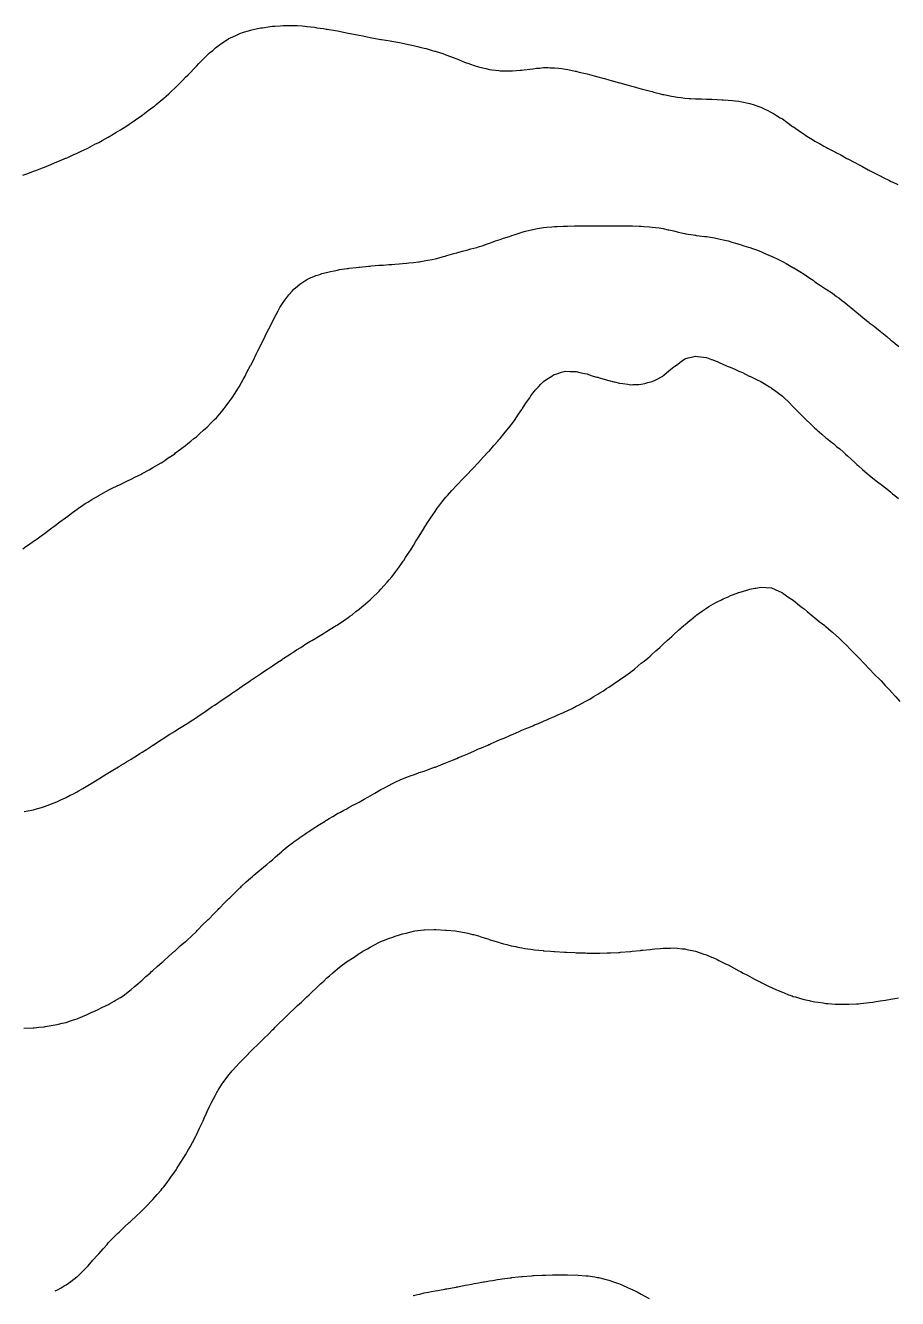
# Model space of a CAD drawing. Extents: x -717078 to -715000, y -984629 to -984000.
# Drawn here: x -715168.3 to -715087.9, y -984489.5 to -984372.2 of the extents above; entities that cross this region are included whole.
import ezdxf

# ---------------------------------------------------------------- set-up
doc = ezdxf.new("R2010")
doc.units = 0
doc.layers.add('buffer_B2_0_1_clip', color=7, linetype='Continuous')

msp = doc.modelspace()

# ---------------------------------------------------------------- linework, layer by layer
at = {"layer": 'buffer_B2_0_1_clip'}
for points in [[(-715168.5, -984386.01), (-715168.13, -984385.87), (-715167.72, -984385.72), (-715167.5, -984385.64), (-715167.4, -984385.6), (-715167.14, -984385.5), (-715166.68, -984385.32), (-715166.5, -984385.25), (-715166.07, -984385.07), (-715165.97, -984385.03), (-715165.5, -984384.84), (-715165.26, -984384.74), (-715164.68, -984384.5), (-715164.56, -984384.44), (-715164.5, -984384.42), (-715164.36, -984384.36), (-715163.87, -984384.13), (-715163.5, -984383.97), (-715163.18, -984383.82), (-715162.5, -984383.5), (-715162.5, -984383.5), (-715162.5, -984383.5), (-715162.5, -984383.5), (-715161.85, -984383.15), (-715161.5, -984382.98), (-715161.19, -984382.81), (-715160.63, -984382.5), (-715160.55, -984382.45), (-715160.5, -984382.43), (-715160.31, -984382.31), (-715159.93, -984382.07), (-715159.5, -984381.82), (-715159.31, -984381.69), (-715159, -984381.5), (-715158.7, -984381.3), (-715158.5, -984381.17), (-715158.11, -984380.89), (-715157.53, -984380.5), (-715157.51, -984380.49), (-715157.5, -984380.48), (-715157.42, -984380.42), (-715156.95, -984380.05), (-715156.5, -984379.73), (-715156.37, -984379.63), (-715156.21, -984379.5), (-715155.83, -984379.17), (-715155.5, -984378.9), (-715155.29, -984378.71), (-715155.04, -984378.5), (-715154.76, -984378.24), (-715154.5, -984377.99), (-715154.25, -984377.75), (-715153.99, -984377.5), (-715153.76, -984377.24), (-715153.5, -984376.98), (-715153.26, -984376.74), (-715153.02, -984376.5), (-715152.78, -984376.22), (-715152.5, -984375.94), (-715152.29, -984375.71), (-715152.06, -984375.5), (-715151.79, -984375.21), (-715151.5, -984374.93), (-715151.28, -984374.72), (-715151, -984374.5), (-715150.74, -984374.26), (-715150.5, -984374.07), (-715150.17, -984373.83), (-715149.63, -984373.5), (-715149.55, -984373.45), (-715149.5, -984373.42), (-715149.35, -984373.35), (-715148.88, -984373.12), (-715148.5, -984372.95), (-715148.17, -984372.83), (-715147.7, -984372.7), (-715147.5, -984372.63), (-715147.39, -984372.61), (-715146.88, -984372.5), (-715146.57, -984372.43), (-715146.5, -984372.42), (-715146.41, -984372.41), (-715145.7, -984372.3), (-715145.5, -984372.28), (-715145.26, -984372.26), (-715144.77, -984372.23), (-715144.5, -984372.21), (-715144.21, -984372.21), (-715143.8, -984372.2), (-715143.5, -984372.21), (-715143.22, -984372.22), (-715142.75, -984372.25), (-715142.5, -984372.27), (-715142.29, -984372.29), (-715141.63, -984372.37), (-715141.5, -984372.39), (-715141.41, -984372.41), (-715140.78, -984372.5), (-715140.54, -984372.54), (-715140.5, -984372.54), (-715140.45, -984372.55), (-715139.68, -984372.68), (-715139.5, -984372.71), (-715138.5, -984372.9), (-715138, -984373), (-715138, -984373), (-715137.5, -984373.1), (-715137.17, -984373.17), (-715136.75, -984373.25), (-715136.5, -984373.3), (-715136.33, -984373.33), (-715135.51, -984373.49), (-715135.5, -984373.49), (-715135.49, -984373.49), (-715135.43, -984373.5), (-715134.63, -984373.63), (-715134.5, -984373.65), (-715134.31, -984373.69), (-715133.78, -984373.78), (-715133.5, -984373.83), (-715133.08, -984373.92), (-715132.95, -984373.95), (-715132.5, -984374.04), (-715132.13, -984374.13), (-715131.78, -984374.22), (-715131.5, -984374.29), (-715131.33, -984374.33), (-715130.76, -984374.5), (-715130.56, -984374.56), (-715130.5, -984374.57), (-715130.4, -984374.6), (-715129.8, -984374.8), (-715129.5, -984374.9), (-715129.07, -984375.07), (-715128.84, -984375.16), (-715128.5, -984375.29), (-715128.35, -984375.35), (-715128.01, -984375.5), (-715127.64, -984375.64), (-715127.5, -984375.68), (-715127.23, -984375.77), (-715126.89, -984375.89), (-715126.5, -984376.01), (-715126.11, -984376.11), (-715125.82, -984376.18), (-715125.5, -984376.25), (-715125.28, -984376.28), (-715124.64, -984376.36), (-715124.5, -984376.38), (-715124.38, -984376.38), (-715123.61, -984376.39), (-715123.5, -984376.39), (-715123.38, -984376.38), (-715122.67, -984376.33), (-715122.5, -984376.32), (-715122.29, -984376.29), (-715121.77, -984376.23), (-715121.5, -984376.19), (-715121.15, -984376.15), (-715120.87, -984376.13), (-715120.5, -984376.09), (-715120.09, -984376.09), (-715119.9, -984376.1), (-715119.5, -984376.1), (-715119.14, -984376.14), (-715118.82, -984376.18), (-715118.5, -984376.22), (-715118.27, -984376.27), (-715117.59, -984376.41), (-715117.5, -984376.43), (-715117.44, -984376.44), (-715117.22, -984376.5), (-715116.63, -984376.63), (-715116.5, -984376.66), (-715116.28, -984376.72), (-715115.84, -984376.84), (-715115.5, -984376.93), (-715115.06, -984377.06), (-715114.9, -984377.1), (-715114.5, -984377.21), (-715114.27, -984377.27), (-715113.51, -984377.49), (-715113.5, -984377.49), (-715113.49, -984377.49), (-715113.47, -984377.5), (-715112.71, -984377.71), (-715112.5, -984377.76), (-715112.13, -984377.87), (-715111.93, -984377.93), (-715111.5, -984378.04), (-715111.14, -984378.14), (-715110.77, -984378.23), (-715110.5, -984378.3), (-715110.35, -984378.35), (-715109.74, -984378.5), (-715109.55, -984378.55), (-715109.5, -984378.56), (-715109.43, -984378.57), (-715108.72, -984378.72), (-715108.5, -984378.76), (-715108.2, -984378.8), (-715107.84, -984378.84), (-715107.5, -984378.89), (-715107.08, -984378.92), (-715106.93, -984378.93), (-715106.5, -984378.96), (-715106.03, -984378.97), (-715105.97, -984378.97), (-715105.5, -984378.99), (-715105.01, -984379.01), (-715104.99, -984379.01), (-715104.5, -984379.02), (-715104.05, -984379.05), (-715103.95, -984379.05), (-715103.5, -984379.08), (-715103.11, -984379.11), (-715102.85, -984379.15), (-715102.5, -984379.18), (-715102.23, -984379.23), (-715101.64, -984379.36), (-715101.5, -984379.39), (-715101.42, -984379.42), (-715101.18, -984379.5), (-715100.67, -984379.67), (-715100.5, -984379.73), (-715100.06, -984379.94), (-715099.98, -984379.98), (-715099.5, -984380.22), (-715099.32, -984380.32), (-715099.04, -984380.5), (-715098.7, -984380.7), (-715098.5, -984380.82), (-715098.1, -984381.1), (-715097.56, -984381.5), (-715097.52, -984381.52), (-715097.5, -984381.54), (-715097.38, -984381.62), (-715096.93, -984381.93), (-715096.5, -984382.23), (-715096.34, -984382.34), (-715096.09, -984382.5), (-715095.72, -984382.72), (-715095.5, -984382.85), (-715095.08, -984383.08), (-715094.69, -984383.31), (-715094.5, -984383.42), (-715094.45, -984383.45), (-715094.35, -984383.5), (-715093.79, -984383.79), (-715093.5, -984383.94), (-715093.13, -984384.13), (-715092.55, -984384.45), (-715092.5, -984384.48), (-715092.49, -984384.49), (-715092.46, -984384.5), (-715091.82, -984384.82), (-715091.5, -984385), (-715091.17, -984385.17), (-715090.59, -984385.5), (-715090.53, -984385.53), (-715090.5, -984385.55), (-715090.4, -984385.6), (-715089.87, -984385.87), (-715089.5, -984386.07), (-715089.21, -984386.21), (-715088.64, -984386.5), (-715088.54, -984386.54), (-715088.5, -984386.57), (-715088.38, -984386.62), (-715087.85, -984386.85)], [(-715168.5, -984420.41), (-715168.21, -984420.21), (-715167.96, -984420.04), (-715167.5, -984419.72), (-715167.37, -984419.63), (-715167.18, -984419.5), (-715166.79, -984419.21), (-715166.5, -984419), (-715166.22, -984418.78), (-715165.82, -984418.5), (-715165.64, -984418.36), (-715165.5, -984418.26), (-715165.07, -984417.93), (-715164.56, -984417.56), (-715164.5, -984417.52), (-715164.49, -984417.51), (-715164.48, -984417.5), (-715163.92, -984417.08), (-715163.5, -984416.78), (-715163.34, -984416.66), (-715163.08, -984416.5), (-715162.74, -984416.26), (-715162.5, -984416.11), (-715162.13, -984415.87), (-715161.53, -984415.53), (-715161.49, -984415.51), (-715161.48, -984415.5), (-715160.85, -984415.15), (-715160.5, -984414.97), (-715160.19, -984414.81), (-715159.53, -984414.5), (-715159.51, -984414.49), (-715159.5, -984414.48), (-715159.47, -984414.47), (-715158.85, -984414.15), (-715158.5, -984413.99), (-715158.18, -984413.82), (-715157.51, -984413.5), (-715157.5, -984413.5), (-715157.5, -984413.5), (-715157.49, -984413.49), (-715156.86, -984413.14), (-715156.5, -984412.94), (-715156.23, -984412.77), (-715155.76, -984412.5), (-715155.6, -984412.4), (-715155.5, -984412.34), (-715155.01, -984411.99), (-715154.97, -984411.97), (-715154.5, -984411.66), (-715154.41, -984411.59), (-715154.29, -984411.5), (-715153.84, -984411.16), (-715153.5, -984410.91), (-715153.28, -984410.72), (-715153, -984410.5), (-715152.73, -984410.27), (-715152.5, -984410.1), (-715152.19, -984409.81), (-715151.84, -984409.5), (-715151.66, -984409.34), (-715151.5, -984409.2), (-715151.16, -984408.84), (-715150.82, -984408.5), (-715150.66, -984408.34), (-715150.5, -984408.17), (-715150.2, -984407.8), (-715149.95, -984407.5), (-715149.76, -984407.24), (-715149.5, -984406.92), (-715149.33, -984406.67), (-715149.21, -984406.5), (-715148.93, -984406.07), (-715148.69, -984405.69), (-715148.57, -984405.5), (-715148.54, -984405.46), (-715148.5, -984405.38), (-715148.19, -984404.81), (-715148.01, -984404.5), (-715147.84, -984404.16), (-715147.5, -984403.54), (-715147.49, -984403.51), (-715147.48, -984403.5), (-715147.46, -984403.46), (-715147.16, -984402.84), (-715146.99, -984402.5), (-715146.83, -984402.17), (-715146.5, -984401.53), (-715146.49, -984401.51), (-715146.49, -984401.5), (-715146.48, -984401.48), (-715146.17, -984400.83), (-715146, -984400.5), (-715145.84, -984400.16), (-715145.5, -984399.51), (-715145.5, -984399.5), (-715145.5, -984399.5), (-715145.49, -984399.49), (-715145.16, -984398.84), (-715144.96, -984398.5), (-715144.8, -984398.2), (-715144.5, -984397.73), (-715144.41, -984397.59), (-715144.35, -984397.5), (-715143.98, -984397.02), (-715143.68, -984396.68), (-715143.52, -984396.5), (-715143.51, -984396.49), (-715143.5, -984396.48), (-715143.38, -984396.38), (-715142.96, -984396.04), (-715142.5, -984395.72), (-715142.36, -984395.64), (-715142.08, -984395.5), (-715141.68, -984395.32), (-715141.5, -984395.25), (-715141.14, -984395.14), (-715140.93, -984395.07), (-715140.5, -984394.95), (-715140.13, -984394.87), (-715139.81, -984394.81), (-715139.5, -984394.74), (-715139.3, -984394.7), (-715138.61, -984394.61), (-715138.5, -984394.59), (-715138.42, -984394.58), (-715137.78, -984394.5), (-715137.53, -984394.47), (-715137.5, -984394.47), (-715137.47, -984394.47), (-715136.62, -984394.38), (-715136.5, -984394.37), (-715136.36, -984394.36), (-715135.7, -984394.3), (-715135.5, -984394.29), (-715135.28, -984394.28), (-715134.77, -984394.23), (-715134.5, -984394.22), (-715134.2, -984394.2), (-715133.83, -984394.17), (-715133.5, -984394.15), (-715133.11, -984394.11), (-715132.92, -984394.08), (-715132.5, -984394.05), (-715132.02, -984393.98), (-715131.97, -984393.97), (-715131.5, -984393.9), (-715131.17, -984393.83), (-715130.76, -984393.76), (-715130.5, -984393.71), (-715130.34, -984393.66), (-715129.73, -984393.5), (-715129.55, -984393.45), (-715129.5, -984393.43), (-715129.41, -984393.41), (-715128.78, -984393.22), (-715128.5, -984393.14), (-715128.01, -984393.01), (-715127.99, -984393.01), (-715127.5, -984392.88), (-715127.21, -984392.79), (-715126.65, -984392.65), (-715126.5, -984392.61), (-715126.42, -984392.58), (-715126.17, -984392.5), (-715125.67, -984392.33), (-715125.5, -984392.26), (-715125.14, -984392.14), (-715124.94, -984392.06), (-715124.5, -984391.92), (-715124.19, -984391.81), (-715123.64, -984391.64), (-715123.5, -984391.59), (-715123.43, -984391.57), (-715123.21, -984391.5), (-715122.68, -984391.32), (-715122.5, -984391.25), (-715122.16, -984391.16), (-715121.91, -984391.09), (-715121.5, -984390.99), (-715121.08, -984390.92), (-715120.89, -984390.89), (-715120.5, -984390.82), (-715120.2, -984390.8), (-715119.76, -984390.76), (-715119.5, -984390.74), (-715119.27, -984390.73), (-715118.7, -984390.7), (-715118.5, -984390.69), (-715118.31, -984390.69), (-715117.67, -984390.67), (-715117.5, -984390.67), (-715117.34, -984390.66), (-715116.66, -984390.66), (-715116.5, -984390.65), (-715116.35, -984390.65), (-715115.65, -984390.65), (-715115.5, -984390.65), (-715115.35, -984390.65), (-715114.65, -984390.65), (-715114.5, -984390.65), (-715114.35, -984390.65), (-715113.65, -984390.65), (-715113.5, -984390.66), (-715113.34, -984390.66), (-715112.67, -984390.67), (-715112.5, -984390.67), (-715112.32, -984390.68), (-715111.7, -984390.7), (-715111.5, -984390.71), (-715111.28, -984390.72), (-715110.76, -984390.76), (-715110.5, -984390.78), (-715110.18, -984390.82), (-715109.86, -984390.86), (-715109.5, -984390.91), (-715109.02, -984391.02), (-715108.97, -984391.03), (-715108.5, -984391.13), (-715108.21, -984391.21), (-715107.67, -984391.33), (-715107.5, -984391.37), (-715107.39, -984391.39), (-715106.72, -984391.5), (-715106.53, -984391.53), (-715106.5, -984391.53), (-715106.46, -984391.54), (-715105.64, -984391.64), (-715105.5, -984391.66), (-715105.31, -984391.69), (-715104.77, -984391.77), (-715104.5, -984391.82), (-715104.09, -984391.91), (-715103.95, -984391.95), (-715103.5, -984392.05), (-715103.16, -984392.16), (-715102.7, -984392.3), (-715102.5, -984392.36), (-715102.39, -984392.39), (-715102.04, -984392.5), (-715101.62, -984392.62), (-715101.5, -984392.66), (-715101.25, -984392.75), (-715100.88, -984392.88), (-715100.5, -984393.02), (-715100.17, -984393.17), (-715099.55, -984393.45), (-715099.5, -984393.47), (-715099.48, -984393.48), (-715099.44, -984393.5), (-715098.8, -984393.8), (-715098.5, -984393.96), (-715098.15, -984394.15), (-715097.53, -984394.5), (-715097.51, -984394.51), (-715097.5, -984394.52), (-715097.46, -984394.54), (-715096.88, -984394.88), (-715096.5, -984395.12), (-715096.27, -984395.27), (-715095.96, -984395.5), (-715095.68, -984395.68), (-715095.5, -984395.81), (-715095.09, -984396.09), (-715094.54, -984396.46), (-715094.5, -984396.49), (-715094.49, -984396.49), (-715094.48, -984396.5), (-715093.88, -984396.88), (-715093.5, -984397.16), (-715093.3, -984397.3), (-715093.05, -984397.5), (-715092.74, -984397.74), (-715092.5, -984397.94), (-715092.19, -984398.19), (-715091.84, -984398.5), (-715091.65, -984398.65), (-715091.5, -984398.78), (-715091.1, -984399.1), (-715090.61, -984399.5), (-715090.55, -984399.55), (-715090.5, -984399.59), (-715090.15, -984399.85), (-715089.98, -984399.98), (-715089.5, -984400.37), (-715089.43, -984400.43), (-715089.34, -984400.5), (-715088.87, -984400.87), (-715088.5, -984401.19), (-715088.33, -984401.33), (-715088.11, -984401.5), (-715087.77, -984401.77)], [(-715168.37, -984444.63), (-715167.69, -984444.5), (-715167.53, -984444.47), (-715167.5, -984444.46), (-715167.45, -984444.45), (-715166.76, -984444.24), (-715166.5, -984444.16), (-715166.02, -984443.98), (-715165.95, -984443.95), (-715165.5, -984443.78), (-715165.31, -984443.69), (-715164.87, -984443.5), (-715164.62, -984443.38), (-715164.5, -984443.32), (-715164.13, -984443.13), (-715163.96, -984443.04), (-715163.5, -984442.8), (-715163.3, -984442.7), (-715162.95, -984442.5), (-715162.67, -984442.33), (-715162.5, -984442.24), (-715162.04, -984441.96), (-715161.81, -984441.81), (-715161.5, -984441.62), (-715161.42, -984441.58), (-715161.3, -984441.5), (-715160.81, -984441.19), (-715160.5, -984440.99), (-715160.2, -984440.8), (-715159.68, -984440.5), (-715159.57, -984440.43), (-715159.5, -984440.39), (-715159.22, -984440.22), (-715158.95, -984440.05), (-715158.5, -984439.79), (-715158.32, -984439.68), (-715158.03, -984439.5), (-715157.71, -984439.29), (-715157.5, -984439.17), (-715157.1, -984438.9), (-715156.55, -984438.55), (-715156.5, -984438.52), (-715156.49, -984438.51), (-715156.47, -984438.5), (-715155.89, -984438.11), (-715155.5, -984437.86), (-715155.28, -984437.72), (-715154.94, -984437.5), (-715154.67, -984437.33), (-715154.5, -984437.23), (-715154.06, -984436.94), (-715153.76, -984436.76), (-715153.5, -984436.6), (-715153.44, -984436.56), (-715153.35, -984436.5), (-715152.83, -984436.17), (-715152.5, -984435.96), (-715152.23, -984435.77), (-715151.82, -984435.5), (-715151.63, -984435.37), (-715151.5, -984435.28), (-715151.04, -984434.96), (-715150.82, -984434.82), (-715150.5, -984434.61), (-715150.44, -984434.56), (-715150.34, -984434.5), (-715149.85, -984434.15), (-715149.5, -984433.92), (-715149.25, -984433.75), (-715148.89, -984433.5), (-715148.66, -984433.34), (-715148.5, -984433.23), (-715148.07, -984432.93), (-715147.67, -984432.67), (-715147.5, -984432.56), (-715147.47, -984432.53), (-715147.42, -984432.5), (-715146.88, -984432.12), (-715146.5, -984431.87), (-715146.28, -984431.72), (-715145.95, -984431.5), (-715145.68, -984431.32), (-715145.5, -984431.2), (-715145.08, -984430.92), (-715144.61, -984430.61), (-715144.5, -984430.54), (-715144.48, -984430.52), (-715144.44, -984430.5), (-715143.87, -984430.13), (-715143.5, -984429.89), (-715143.26, -984429.74), (-715142.88, -984429.5), (-715142.65, -984429.35), (-715142.5, -984429.25), (-715142.04, -984428.96), (-715141.86, -984428.86), (-715141.5, -984428.64), (-715141.41, -984428.59), (-715141.26, -984428.5), (-715140.79, -984428.21), (-715140.5, -984428.04), (-715140.17, -984427.83), (-715139.61, -984427.5), (-715139.54, -984427.46), (-715139.5, -984427.43), (-715139.28, -984427.28), (-715138.95, -984427.05), (-715138.5, -984426.75), (-715138.36, -984426.64), (-715138.16, -984426.5), (-715137.8, -984426.2), (-715137.5, -984425.97), (-715137.24, -984425.76), (-715136.92, -984425.5), (-715136.7, -984425.3), (-715136.5, -984425.13), (-715136.18, -984424.82), (-715135.84, -984424.5), (-715135.67, -984424.33), (-715135.5, -984424.15), (-715135.19, -984423.81), (-715134.91, -984423.5), (-715134.73, -984423.27), (-715134.5, -984422.99), (-715134.29, -984422.71), (-715134.12, -984422.5), (-715133.86, -984422.14), (-715133.5, -984421.64), (-715133.44, -984421.56), (-715133.4, -984421.5), (-715133.22, -984421.22), (-715133.05, -984420.95), (-715132.74, -984420.5), (-715132.65, -984420.35), (-715132.5, -984420.11), (-715132.27, -984419.73), (-715132.12, -984419.5), (-715131.89, -984419.11), (-715131.52, -984418.52), (-715131.51, -984418.5), (-715131.5, -984418.5), (-715131.5, -984418.49), (-715131.12, -984417.88), (-715130.87, -984417.5), (-715130.72, -984417.28), (-715130.5, -984416.97), (-715130.31, -984416.69), (-715130.16, -984416.5), (-715129.88, -984416.12), (-715129.5, -984415.67), (-715129.42, -984415.58), (-715129.36, -984415.5), (-715128.96, -984415.04), (-715128.5, -984414.56), (-715128.47, -984414.53), (-715128.45, -984414.5), (-715127.99, -984414.01), (-715127.5, -984413.52), (-715127.49, -984413.51), (-715127.48, -984413.5), (-715127.19, -984413.19), (-715127.01, -984412.99), (-715126.52, -984412.5), (-715126.51, -984412.49), (-715126.5, -984412.48), (-715126.04, -984411.96), (-715125.61, -984411.5), (-715125.56, -984411.44), (-715125.5, -984411.38), (-715125.09, -984410.91), (-715124.72, -984410.5), (-715124.62, -984410.38), (-715124.5, -984410.25), (-715124.17, -984409.83), (-715123.89, -984409.5), (-715123.72, -984409.28), (-715123.5, -984409), (-715123.29, -984408.71), (-715123.13, -984408.5), (-715122.88, -984408.12), (-715122.5, -984407.58), (-715122.47, -984407.53), (-715122.44, -984407.5), (-715122.35, -984407.35), (-715122.08, -984406.92), (-715121.78, -984406.5), (-715121.67, -984406.33), (-715121.5, -984406.09), (-715121.24, -984405.76), (-715120.99, -984405.5), (-715120.76, -984405.24), (-715120.5, -984405), (-715120.22, -984404.78), (-715119.76, -984404.5), (-715119.6, -984404.4), (-715119.5, -984404.35), (-715119.29, -984404.29), (-715118.85, -984404.15), (-715118.5, -984404.06), (-715118.08, -984404.08), (-715117.93, -984404.07), (-715117.5, -984404.09), (-715117.17, -984404.17), (-715116.74, -984404.26), (-715116.5, -984404.31), (-715116.37, -984404.37), (-715115.95, -984404.5), (-715115.6, -984404.6), (-715115.5, -984404.62), (-715115.34, -984404.66), (-715114.82, -984404.82), (-715114.5, -984404.9), (-715114.03, -984405.03), (-715113.96, -984405.04), (-715113.5, -984405.15), (-715113.2, -984405.2), (-715112.74, -984405.26), (-715112.5, -984405.3), (-715112.29, -984405.29), (-715111.73, -984405.27), (-715111.5, -984405.26), (-715111.18, -984405.18), (-715110.89, -984405.11), (-715110.5, -984405.01), (-715110.15, -984404.85), (-715109.51, -984404.5), (-715109.51, -984404.49), (-715109.5, -984404.49), (-715109.42, -984404.42), (-715108.97, -984404.03), (-715108.5, -984403.64), (-715108.41, -984403.59), (-715108.26, -984403.5), (-715107.84, -984403.16), (-715107.5, -984402.93), (-715107.17, -984402.83), (-715106.73, -984402.73), (-715106.5, -984402.67), (-715106.31, -984402.69), (-715105.77, -984402.77), (-715105.5, -984402.79), (-715105.02, -984402.98), (-715104.99, -984402.99), (-715104.5, -984403.16), (-715104.28, -984403.28), (-715103.77, -984403.5), (-715103.58, -984403.58), (-715103.5, -984403.61), (-715103.31, -984403.69), (-715102.88, -984403.88), (-715102.5, -984404.04), (-715102.19, -984404.19), (-715101.55, -984404.5), (-715101.52, -984404.52), (-715101.5, -984404.52), (-715101.45, -984404.55), (-715100.84, -984404.84), (-715100.5, -984405.02), (-715100.19, -984405.19), (-715099.69, -984405.5), (-715099.57, -984405.57), (-715099.5, -984405.62), (-715099.1, -984405.9), (-715098.98, -984405.98), (-715098.5, -984406.36), (-715098.42, -984406.42), (-715098.35, -984406.5), (-715097.91, -984406.91), (-715097.5, -984407.34), (-715097.43, -984407.43), (-715097.36, -984407.5), (-715096.93, -984407.93), (-715096.5, -984408.36), (-715096.42, -984408.42), (-715096.34, -984408.5), (-715095.9, -984408.9), (-715095.5, -984409.29), (-715095.39, -984409.39), (-715095.29, -984409.5), (-715094.87, -984409.87), (-715094.5, -984410.19), (-715094.32, -984410.32), (-715094.11, -984410.5), (-715093.76, -984410.76), (-715093.5, -984410.99), (-715093.22, -984411.22), (-715092.91, -984411.5), (-715092.69, -984411.69), (-715092.5, -984411.86), (-715092.16, -984412.16), (-715091.8, -984412.5), (-715091.64, -984412.64), (-715091.5, -984412.77), (-715091.11, -984413.11), (-715090.67, -984413.5), (-715090.58, -984413.58), (-715090.5, -984413.64), (-715090.02, -984414.02), (-715089.85, -984414.15), (-715089.5, -984414.43), (-715089.46, -984414.46), (-715089.4, -984414.5), (-715088.88, -984414.88), (-715088.5, -984415.2), (-715088.34, -984415.34), (-715088.15, -984415.5), (-715087.8, -984415.8)], [(-715168.41, -984464.59), (-715167.55, -984464.55), (-715167.5, -984464.55), (-715167.46, -984464.54), (-715167.03, -984464.5), (-715166.55, -984464.45), (-715166.5, -984464.45), (-715166.44, -984464.44), (-715165.69, -984464.31), (-715165.5, -984464.29), (-715165.22, -984464.22), (-715164.87, -984464.13), (-715164.5, -984464.05), (-715164.09, -984463.91), (-715163.81, -984463.81), (-715163.5, -984463.71), (-715163.35, -984463.65), (-715162.98, -984463.5), (-715162.64, -984463.36), (-715162.5, -984463.3), (-715162.12, -984463.12), (-715161.96, -984463.04), (-715161.5, -984462.84), (-715161.28, -984462.72), (-715160.82, -984462.5), (-715160.61, -984462.39), (-715160.5, -984462.34), (-715160.09, -984462.09), (-715159.98, -984462.02), (-715159.5, -984461.76), (-715159.35, -984461.65), (-715159.13, -984461.5), (-715158.78, -984461.22), (-715158.5, -984461.02), (-715158.23, -984460.77), (-715157.89, -984460.5), (-715157.69, -984460.31), (-715157.5, -984460.15), (-715157.17, -984459.83), (-715156.77, -984459.5), (-715156.63, -984459.37), (-715156.5, -984459.27), (-715156.11, -984458.89), (-715155.65, -984458.5), (-715155.57, -984458.43), (-715155.5, -984458.37), (-715155.05, -984457.95), (-715154.52, -984457.5), (-715154.51, -984457.49), (-715154.5, -984457.48), (-715154.28, -984457.28), (-715153.99, -984457.01), (-715153.5, -984456.61), (-715153.44, -984456.56), (-715153.38, -984456.5), (-715152.93, -984456.07), (-715152.5, -984455.67), (-715152.42, -984455.58), (-715152.33, -984455.5), (-715151.93, -984455.07), (-715151.5, -984454.67), (-715151.42, -984454.58), (-715151.33, -984454.5), (-715150.93, -984454.07), (-715150.5, -984453.65), (-715150.43, -984453.57), (-715150.35, -984453.5), (-715149.94, -984453.06), (-715149.5, -984452.63), (-715149.43, -984452.57), (-715149.36, -984452.5), (-715148.93, -984452.07), (-715148.5, -984451.66), (-715148.42, -984451.58), (-715148.33, -984451.5), (-715147.91, -984451.09), (-715147.5, -984450.75), (-715147.37, -984450.63), (-715147.21, -984450.5), (-715146.83, -984450.17), (-715146.5, -984449.91), (-715146.28, -984449.72), (-715146.01, -984449.5), (-715145.74, -984449.26), (-715145.5, -984449.06), (-715145.2, -984448.8), (-715144.85, -984448.5), (-715144.66, -984448.34), (-715144.5, -984448.19), (-715144.12, -984447.88), (-715143.63, -984447.5), (-715143.56, -984447.44), (-715143.5, -984447.4), (-715143.13, -984447.13), (-715142.98, -984447.02), (-715142.5, -984446.7), (-715142.38, -984446.62), (-715142.2, -984446.5), (-715141.78, -984446.22), (-715141.5, -984446.04), (-715141.17, -984445.83), (-715140.64, -984445.5), (-715140.56, -984445.44), (-715140.5, -984445.41), (-715140.27, -984445.27), (-715139.93, -984445.07), (-715139.5, -984444.82), (-715139.29, -984444.71), (-715138.9, -984444.5), (-715138.64, -984444.36), (-715138.5, -984444.28), (-715138.02, -984444.02), (-715137.99, -984444.01), (-715137.5, -984443.75), (-715137.34, -984443.66), (-715137.04, -984443.5), (-715136.7, -984443.3), (-715136.5, -984443.18), (-715136.07, -984442.93), (-715135.75, -984442.75), (-715135.5, -984442.6), (-715135.43, -984442.57), (-715135.3, -984442.5), (-715134.78, -984442.22), (-715134.5, -984442.07), (-715134.11, -984441.89), (-715133.71, -984441.71), (-715133.5, -984441.61), (-715133.42, -984441.58), (-715133.2, -984441.5), (-715132.7, -984441.3), (-715132.5, -984441.23), (-715132.09, -984441.09), (-715131.96, -984441.04), (-715131.5, -984440.89), (-715131.21, -984440.79), (-715130.55, -984440.55), (-715130.5, -984440.53), (-715130.47, -984440.53), (-715130.41, -984440.5), (-715129.76, -984440.24), (-715129.5, -984440.14), (-715129.05, -984439.95), (-715128.89, -984439.89), (-715128.5, -984439.73), (-715128.34, -984439.66), (-715127.94, -984439.5), (-715127.64, -984439.36), (-715127.5, -984439.3), (-715127.15, -984439.15), (-715126.94, -984439.06), (-715126.5, -984438.86), (-715126.24, -984438.76), (-715125.63, -984438.5), (-715125.54, -984438.46), (-715125.5, -984438.44), (-715125.39, -984438.39), (-715124.85, -984438.15), (-715124.5, -984438), (-715124.15, -984437.85), (-715123.63, -984437.63), (-715123.5, -984437.57), (-715123.45, -984437.55), (-715123.32, -984437.5), (-715122.75, -984437.25), (-715122.5, -984437.14), (-715122.05, -984436.95), (-715121.87, -984436.87), (-715121.5, -984436.72), (-715121.35, -984436.65), (-715120.97, -984436.5), (-715120.64, -984436.36), (-715120.5, -984436.29), (-715120.14, -984436.14), (-715119.95, -984436.05), (-715119.5, -984435.86), (-715119.25, -984435.75), (-715118.67, -984435.5), (-715118.55, -984435.45), (-715118.5, -984435.42), (-715118.34, -984435.34), (-715117.88, -984435.12), (-715117.5, -984434.93), (-715117.22, -984434.78), (-715116.67, -984434.5), (-715116.56, -984434.44), (-715116.5, -984434.4), (-715116.26, -984434.26), (-715115.94, -984434.06), (-715115.5, -984433.8), (-715115.31, -984433.69), (-715115, -984433.5), (-715114.7, -984433.3), (-715114.5, -984433.17), (-715114.1, -984432.9), (-715113.5, -984432.5), (-715113.5, -984432.5), (-715113.5, -984432.5), (-715113.5, -984432.5), (-715112.92, -984432.08), (-715112.5, -984431.77), (-715112.35, -984431.65), (-715112.14, -984431.5), (-715111.79, -984431.21), (-715111.5, -984430.97), (-715111.24, -984430.76), (-715110.91, -984430.5), (-715110.7, -984430.3), (-715110.5, -984430.12), (-715110.17, -984429.83), (-715109.78, -984429.5), (-715109.64, -984429.36), (-715109.5, -984429.22), (-715109.12, -984428.88), (-715108.69, -984428.5), (-715108.6, -984428.4), (-715108.5, -984428.31), (-715108.08, -984427.92), (-715107.59, -984427.5), (-715107.54, -984427.46), (-715107.5, -984427.41), (-715107.01, -984426.99), (-715106.95, -984426.95), (-715106.5, -984426.59), (-715106.45, -984426.55), (-715106.38, -984426.5), (-715105.87, -984426.13), (-715105.5, -984425.88), (-715105.27, -984425.73), (-715104.85, -984425.5), (-715104.63, -984425.37), (-715104.5, -984425.3), (-715104.12, -984425.12), (-715103.96, -984425.04), (-715103.5, -984424.83), (-715103.27, -984424.73), (-715102.66, -984424.5), (-715102.55, -984424.45), (-715102.5, -984424.43), (-715102.4, -984424.4), (-715101.78, -984424.22), (-715101.5, -984424.13), (-715101.05, -984424.05), (-715100.96, -984424.04), (-715100.5, -984423.95), (-715100.01, -984423.99), (-715099.99, -984423.99), (-715099.5, -984424.03), (-715099.18, -984424.18), (-715098.54, -984424.46), (-715098.5, -984424.48), (-715098.49, -984424.49), (-715098.47, -984424.5), (-715097.9, -984424.9), (-715097.5, -984425.16), (-715097.32, -984425.32), (-715097.11, -984425.5), (-715096.77, -984425.77), (-715096.5, -984425.96), (-715096.21, -984426.21), (-715095.86, -984426.5), (-715095.66, -984426.66), (-715095.5, -984426.77), (-715095.11, -984427.11), (-715094.6, -984427.5), (-715094.55, -984427.55), (-715094.5, -984427.58), (-715094.01, -984428.01), (-715093.89, -984428.11), (-715093.5, -984428.44), (-715093.47, -984428.47), (-715093.43, -984428.5), (-715092.96, -984428.96), (-715092.5, -984429.4), (-715092.45, -984429.45), (-715092.4, -984429.5), (-715091.96, -984429.96), (-715091.5, -984430.43), (-715091.47, -984430.47), (-715091.43, -984430.5), (-715090.98, -984430.98), (-715090.5, -984431.47), (-715090.48, -984431.48), (-715090.47, -984431.5), (-715090, -984432), (-715089.5, -984432.49), (-715089.5, -984432.5), (-715089.49, -984432.5), (-715089.41, -984432.59), (-715089.02, -984433.02), (-715088.55, -984433.5), (-715088.53, -984433.53), (-715088.5, -984433.56), (-715088.06, -984434.06), (-715087.67, -984434.5)], [(-715165.51, -984488.79), (-715165.5, -984488.78), (-715165.31, -984488.69), (-715164.96, -984488.5), (-715164.67, -984488.33), (-715164.5, -984488.22), (-715164.08, -984487.92), (-715163.52, -984487.5), (-715163.51, -984487.49), (-715163.5, -984487.48), (-715163, -984487), (-715162.7, -984486.7), (-715162.5, -984486.5), (-715162.5, -984486.5), (-715162.5, -984486.5), (-715162.47, -984486.47), (-715162.04, -984485.96), (-715161.61, -984485.5), (-715161.56, -984485.44), (-715161.5, -984485.36), (-715161.1, -984484.9), (-715160.73, -984484.5), (-715160.63, -984484.37), (-715160.5, -984484.24), (-715160.14, -984483.86), (-715159.77, -984483.5), (-715159.63, -984483.37), (-715159.5, -984483.25), (-715159.12, -984482.88), (-715158.7, -984482.5), (-715158.59, -984482.41), (-715158.5, -984482.32), (-715158.08, -984481.92), (-715157.62, -984481.5), (-715157.56, -984481.44), (-715157.5, -984481.38), (-715157.06, -984480.94), (-715156.63, -984480.5), (-715156.57, -984480.43), (-715156.5, -984480.36), (-715156.1, -984479.9), (-715155.75, -984479.5), (-715155.64, -984479.36), (-715155.5, -984479.19), (-715155.2, -984478.8), (-715154.98, -984478.5), (-715154.78, -984478.22), (-715154.5, -984477.81), (-715154.37, -984477.63), (-715154.29, -984477.5), (-715153.98, -984477.02), (-715153.92, -984476.92), (-715153.65, -984476.5), (-715153.59, -984476.41), (-715153.5, -984476.25), (-715153.23, -984475.77), (-715153.07, -984475.5), (-715152.87, -984475.13), (-715152.59, -984474.59), (-715152.54, -984474.5), (-715152.53, -984474.47), (-715152.5, -984474.42), (-715152.21, -984473.79), (-715152.07, -984473.5), (-715151.89, -984473.11), (-715151.71, -984472.71), (-715151.61, -984472.5), (-715151.58, -984472.42), (-715151.5, -984472.25), (-715151.26, -984471.74), (-715151.14, -984471.5), (-715150.92, -984471.08), (-715150.74, -984470.74), (-715150.62, -984470.5), (-715150.57, -984470.43), (-715150.5, -984470.3), (-715150.19, -984469.81), (-715149.98, -984469.5), (-715149.77, -984469.23), (-715149.5, -984468.88), (-715149.33, -984468.67), (-715149.19, -984468.5), (-715148.5, -984467.75), (-715148.38, -984467.62), (-715148.26, -984467.5), (-715147.88, -984467.12), (-715147.5, -984466.73), (-715147.38, -984466.62), (-715147.27, -984466.5), (-715146.88, -984466.12), (-715146.5, -984465.74), (-715146.38, -984465.62), (-715146.26, -984465.5), (-715145.87, -984465.13), (-715145.5, -984464.75), (-715145.37, -984464.63), (-715145.24, -984464.5), (-715144.87, -984464.13), (-715144.5, -984463.77), (-715144.36, -984463.64), (-715144.22, -984463.5), (-715143.85, -984463.15), (-715143.5, -984462.81), (-715143.34, -984462.66), (-715143.17, -984462.5), (-715142.82, -984462.18), (-715142.5, -984461.87), (-715142.31, -984461.69), (-715142.11, -984461.5), (-715141.79, -984461.21), (-715141.5, -984460.92), (-715141.28, -984460.72), (-715141.05, -984460.5), (-715140.76, -984460.24), (-715140.5, -984459.98), (-715140.24, -984459.76), (-715139.95, -984459.5), (-715139.7, -984459.3), (-715139.5, -984459.12), (-715139.15, -984458.85), (-715138.69, -984458.5), (-715138.58, -984458.42), (-715138.5, -984458.37), (-715138.13, -984458.13), (-715137.97, -984458.03), (-715137.5, -984457.71), (-715137.37, -984457.63), (-715137.16, -984457.5), (-715136.74, -984457.26), (-715136.5, -984457.11), (-715136.09, -984456.91), (-715135.7, -984456.7), (-715135.5, -984456.6), (-715135.43, -984456.57), (-715135.26, -984456.5), (-715134.71, -984456.29), (-715134.5, -984456.22), (-715134.08, -984456.08), (-715133.96, -984456.04), (-715133.5, -984455.89), (-715133.18, -984455.82), (-715132.7, -984455.7), (-715132.5, -984455.65), (-715132.37, -984455.63), (-715131.53, -984455.53), (-715131.5, -984455.53), (-715131.48, -984455.52), (-715130.58, -984455.5), (-715130.5, -984455.5), (-715130.45, -984455.5), (-715129.54, -984455.54), (-715129.5, -984455.54), (-715129.45, -984455.55), (-715128.63, -984455.63), (-715128.5, -984455.65), (-715128.32, -984455.68), (-715127.78, -984455.78), (-715127.5, -984455.83), (-715127.06, -984455.94), (-715126.96, -984455.96), (-715126.5, -984456.09), (-715126.19, -984456.19), (-715125.64, -984456.36), (-715125.5, -984456.4), (-715125.43, -984456.43), (-715125.2, -984456.5), (-715124.67, -984456.67), (-715124.5, -984456.72), (-715124.2, -984456.8), (-715123.88, -984456.88), (-715123.5, -984456.99), (-715123.07, -984457.07), (-715122.89, -984457.11), (-715122.5, -984457.19), (-715122.23, -984457.23), (-715121.69, -984457.31), (-715121.5, -984457.34), (-715121.35, -984457.35), (-715120.56, -984457.44), (-715120.5, -984457.45), (-715120.45, -984457.45), (-715119.83, -984457.5), (-715119.53, -984457.53), (-715119.5, -984457.53), (-715119.47, -984457.53), (-715118.58, -984457.58), (-715118.5, -984457.58), (-715118.41, -984457.59), (-715117.62, -984457.62), (-715117.5, -984457.63), (-715117.37, -984457.63), (-715116.65, -984457.65), (-715116.5, -984457.66), (-715116.34, -984457.66), (-715115.67, -984457.67), (-715115.5, -984457.67), (-715115.33, -984457.67), (-715114.65, -984457.65), (-715114.5, -984457.65), (-715114.35, -984457.65), (-715113.6, -984457.6), (-715113.5, -984457.6), (-715113.41, -984457.59), (-715112.52, -984457.52), (-715112.5, -984457.52), (-715112.48, -984457.52), (-715112.33, -984457.5), (-715111.58, -984457.42), (-715111.5, -984457.41), (-715111.39, -984457.39), (-715110.68, -984457.32), (-715110.5, -984457.29), (-715110.27, -984457.27), (-715109.77, -984457.23), (-715109.5, -984457.21), (-715109.2, -984457.2), (-715108.8, -984457.2), (-715108.5, -984457.19), (-715108.21, -984457.21), (-715107.74, -984457.26), (-715107.5, -984457.28), (-715107.32, -984457.32), (-715106.51, -984457.5), (-715106.5, -984457.5), (-715105.75, -984457.75), (-715105.5, -984457.83), (-715105.03, -984458.03), (-715104.92, -984458.08), (-715104.5, -984458.27), (-715104.35, -984458.35), (-715104.05, -984458.5), (-715103.68, -984458.68), (-715103.5, -984458.76), (-715102.5, -984459.29), (-715102.37, -984459.37), (-715102.13, -984459.5), (-715101.71, -984459.71), (-715101.5, -984459.82), (-715101.06, -984460.06), (-715100.82, -984460.18), (-715100.5, -984460.35), (-715100.4, -984460.4), (-715100.22, -984460.5), (-715099.73, -984460.73), (-715099.5, -984460.84), (-715099.04, -984461.04), (-715098.89, -984461.11), (-715098.5, -984461.28), (-715098.34, -984461.34), (-715097.94, -984461.5), (-715097.61, -984461.61), (-715097.5, -984461.65), (-715097.29, -984461.71), (-715096.84, -984461.84), (-715096.5, -984461.94), (-715096.04, -984462.04), (-715095.94, -984462.06), (-715095.5, -984462.16), (-715095.2, -984462.2), (-715094.74, -984462.26), (-715094.5, -984462.3), (-715094.31, -984462.31), (-715093.64, -984462.36), (-715093.5, -984462.37), (-715093.37, -984462.37), (-715092.62, -984462.38), (-715092.5, -984462.38), (-715092.37, -984462.37), (-715091.66, -984462.34), (-715091.5, -984462.33), (-715091.31, -984462.31), (-715090.75, -984462.25), (-715090.5, -984462.23), (-715090.18, -984462.18), (-715089.87, -984462.13), (-715089.5, -984462.07), (-715089.01, -984461.99), (-715088.99, -984461.99), (-715088.5, -984461.91), (-715088.14, -984461.86), (-715087.8, -984461.8)], [(-715132.54, -984489.21), (-715132.5, -984489.2), (-715132.12, -984489.12), (-715131.92, -984489.08), (-715131.5, -984488.98), (-715131.1, -984488.9), (-715130.85, -984488.85), (-715130.5, -984488.78), (-715130.26, -984488.74), (-715129.62, -984488.62), (-715129.5, -984488.6), (-715129.41, -984488.59), (-715128.92, -984488.5), (-715128.57, -984488.43), (-715128.5, -984488.42), (-715128.4, -984488.4), (-715127.73, -984488.27), (-715127.5, -984488.22), (-715127.16, -984488.16), (-715126.89, -984488.11), (-715126.5, -984488.04), (-715126.04, -984487.96), (-715125.95, -984487.95), (-715125.5, -984487.87), (-715125.18, -984487.82), (-715124.75, -984487.75), (-715124.5, -984487.71), (-715124.31, -984487.69), (-715123.58, -984487.58), (-715123.5, -984487.57), (-715123.44, -984487.56), (-715122.86, -984487.5), (-715122.54, -984487.46), (-715122.5, -984487.46), (-715122.45, -984487.45), (-715121.61, -984487.39), (-715121.5, -984487.38), (-715121.37, -984487.37), (-715120.65, -984487.35), (-715120.5, -984487.34), (-715120.33, -984487.33), (-715119.68, -984487.32), (-715119.5, -984487.32), (-715119.31, -984487.31), (-715118.69, -984487.31), (-715118.5, -984487.31), (-715118.31, -984487.31), (-715117.67, -984487.33), (-715117.5, -984487.32), (-715117.33, -984487.33), (-715116.61, -984487.39), (-715116.5, -984487.39), (-715116.4, -984487.4), (-715115.78, -984487.5), (-715115.54, -984487.54), (-715115.5, -984487.54), (-715115.44, -984487.56), (-715114.73, -984487.73), (-715114.5, -984487.79), (-715114.05, -984487.95), (-715113.97, -984487.97), (-715113.5, -984488.15), (-715113.25, -984488.25), (-715112.71, -984488.5), (-715112.56, -984488.56), (-715112.5, -984488.59), (-715112.33, -984488.67), (-715111.88, -984488.88), (-715111.5, -984489.08), (-715111.23, -984489.23), (-715110.77, -984489.49)]]:
    msp.add_lwpolyline(points, dxfattribs=at)

doc.saveas('drawing.dxf')
